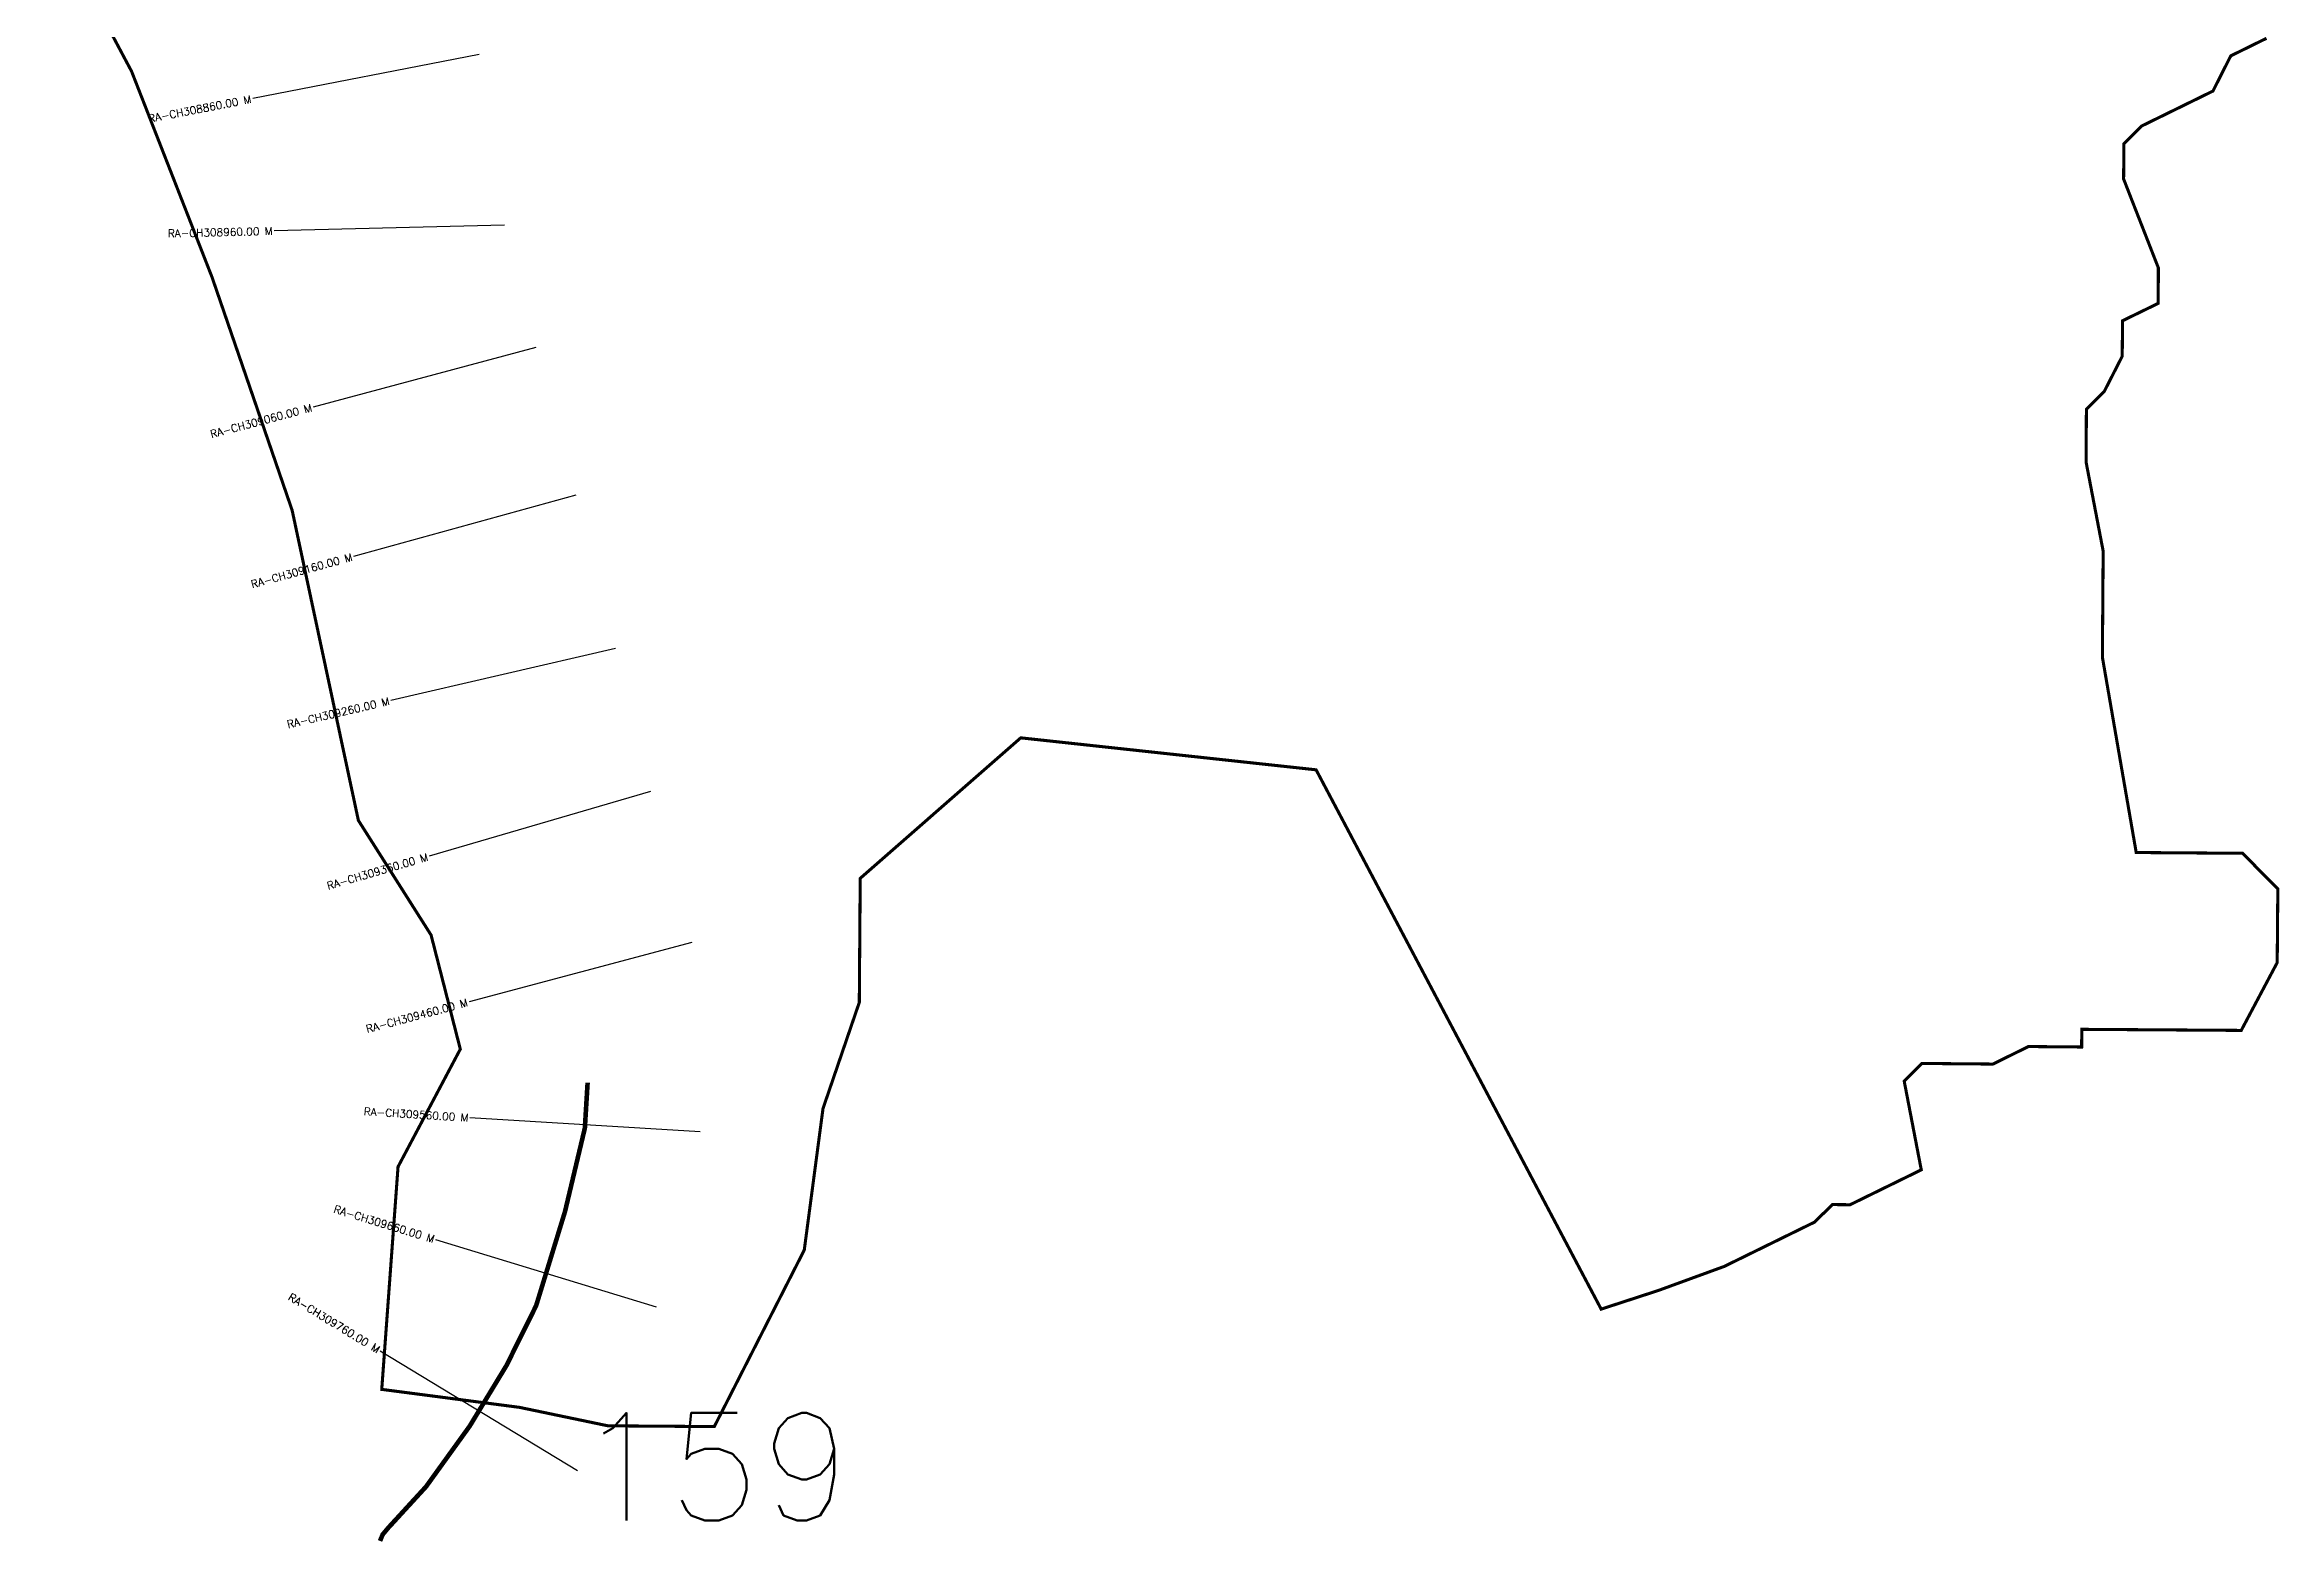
# Model space of a CAD drawing. Header units: metres. Extents: x 286112 to 288499, y 2008728 to 2013262.
# Drawn here: x 286871 to 288324, y 2008728 to 2009703 of the extents above; entities that cross this region are included whole.
import ezdxf
from ezdxf.enums import TextEntityAlignment as Align

# ---------------------------------------------------------------- set-up
doc = ezdxf.new("R2010")
doc.units = ezdxf.units.M
doc.header["$MEASUREMENT"] = 0
for name, color, linetype in [('CS', 134, 'Continuous'), ('CSMark', 6, 'Continuous'), ('NATURALLY PROTECTED', 3, 'Continuous')]:
    doc.layers.add(name, color=color, linetype=linetype)
doc.styles.get("Standard").update_dxf_attribs({"font": 'simplex.shx'})

msp = doc.modelspace()

# ---------------------------------------------------------------- linework, layer by layer
at = {"color": 6, "const_width": 2, "flags": 128}
msp.add_lwpolyline([(288315.8, 2009707.4), (288292.6, 2009696), (288281, 2009673.1), (288234.7, 2009650.4), (288223.1, 2009638.9), (288222.9, 2009615.9), (288245.5, 2009558.1), (288245.4, 2009535), (288222.2, 2009523.7), (288222, 2009500.6), (288210.3, 2009477.7), (288198.7, 2009466.2), (288198.5, 2009431.7), (288209.6, 2009373.9), (288209.1, 2009304.8), (288231.1, 2009177.8), (288300.3, 2009177.3), (288323.2, 2009154.1), (288322.8, 2009106.2), (288299.4, 2009062.1), (288195.7, 2009062.8), (288195.6, 2009051.3), (288161, 2009051.6), (288137.9, 2009040.2), (288091.8, 2009040.6), (288080.2, 2009029.1), (288091.3, 2008971.4), (288045, 2008948.7), (288033.5, 2008948.8), (288021.9, 2008937.4), (287963.2, 2008908.6), (287920.5, 2008893), (287883.1, 2008880.8), (287697.7, 2009231.6), (287505.6, 2009252.4), (287401.2, 2009161), (287400.6, 2009080.3), (287377, 2009011.3), (287364.8, 2008919.2), (287306.3, 2008804.4), (287237.1, 2008804.9), (287179.6, 2008816.9), (287090, 2008828.6), (287100.6, 2008973.4), (287141.1, 2009049.9), (287122.1, 2009124.1), (287074.8, 2009198.7), (287031.7, 2009400.5), (286979.6, 2009552.1), (286927.3, 2009685.9), (286871.8, 2009790.2)], dxfattribs=at)
at = {"layer": 'CS'}
for p, q in [((287153.3, 2009696.9), (287006.1, 2009668.2)), ((287169.9, 2009585.8), (287020, 2009582.2)), ((287190.2, 2009506.2), (287045.3, 2009467.5)), ((287216.3, 2009410.3), (287071.7, 2009370.4)), ((287242, 2009310.5), (287095.9, 2009276.6)), ((287264.8, 2009217.6), (287120.9, 2009175.4)), ((287291.7, 2009119.3), (287146.8, 2009080.7)), ((287297.1, 2008996.1), (287147.4, 2009005.2)), ((287268.6, 2008882.1), (287125.1, 2008925.9)), ((287217.3, 2008775.6), (287089, 2008853.5))]:
    msp.add_line(p, q, dxfattribs=at)
at = {"layer": 'NATURALLY PROTECTED', "const_width": 3, "flags": 128}
msp.add_lwpolyline([(287223.9, 2009028.1), (287222.1, 2008998.5), (287209.2, 2008944.3), (287190.4, 2008883), (287171.1, 2008844.1), (287147.2, 2008804.7), (287118.8, 2008765.3), (287094.2, 2008738.5), (287090.6, 2008734.2), (287088.9, 2008730)], dxfattribs=at)

# ---------------------------------------------------------------- texts
at = {"insert": (287216.2, 2008813.3), "char_height": 70, "attachment_point": 1}
msp.add_mtext_dynamic_manual_height_columns('159', width=95.172, gutter_width=1, heights=[0], dxfattribs=at)
at = {"layer": 'CSMark'}
for s, rotation, p in [('RA-CH308860.00 M', 11.0163, (287005.1, 2009668)), ('RA-CH308960.00 M', 1.3971, (287019, 2009582.1)), ('RA-CH309060.00 M', 14.9476, (287044.4, 2009467.3)), ('RA-CH309160.00 M', 15.4196, (287070.8, 2009370.2)), ('RA-CH309260.00 M', 13.0521, (287094.9, 2009276.4)), ('RA-CH309360.00 M', 16.3339, (287119.9, 2009175.1)), ('RA-CH309460.00 M', 14.9393, (287145.8, 2009080.4)), ('RA-CH309560.00 M', 356.5087, (287146.4, 2009005.3)), ('RA-CH309660.00 M', 343.0148, (287124.2, 2008926.2)), ('RA-CH309760.00 M', 328.7454, (287088.2, 2008854))]:
    msp.add_text(s, height=5, rotation=rotation, dxfattribs=at).set_placement(p, align=Align.MIDDLE_RIGHT)

doc.saveas('drawing.dxf')
